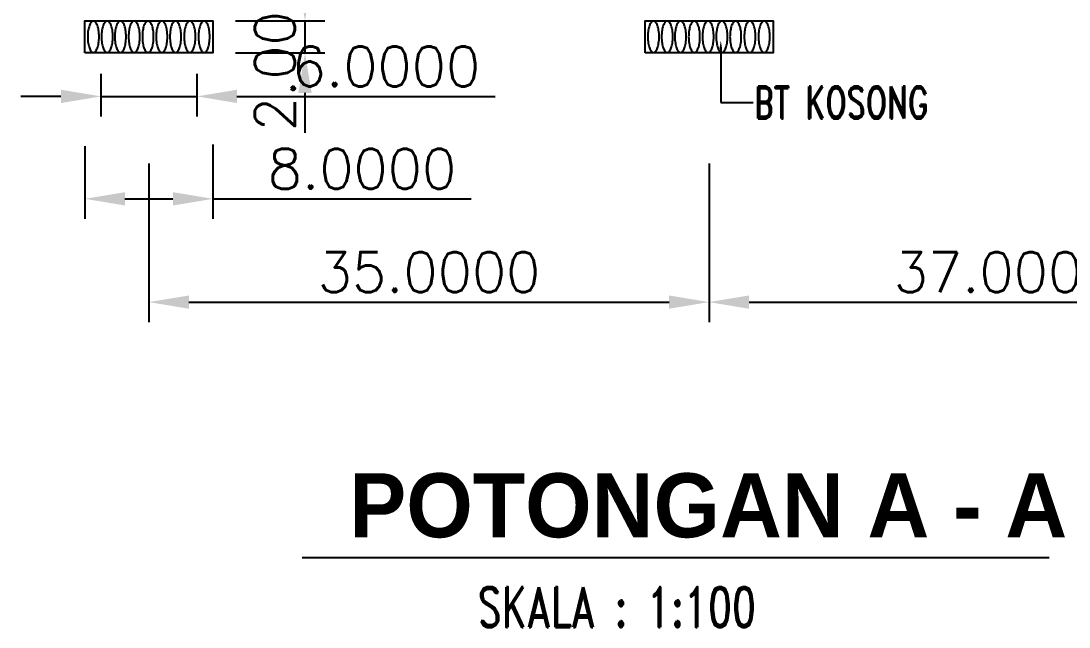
# Model space of a CAD drawing. Header units: metres. Extents: x -50 to 791, y -10 to 584.
# Drawn here: x 115.6 to 181.1, y 322.9 to 360.8 of the extents above; entities that cross this region are included whole.
import ezdxf
from ezdxf.enums import TextEntityAlignment as Align

# ---------------------------------------------------------------- set-up
doc = ezdxf.new("R2010")
doc.units = ezdxf.units.M
doc.layers.get('0').update_dxf_attribs({"linetype": 'CONTINUOUS'})
doc.layers.get('DEFPOINTS').update_dxf_attribs({"linetype": 'CONTINUOUS'})
doc.layers.add('DIM', color=7, linetype='CONTINUOUS')
doc.layers.add('TEXT', color=5, linetype='CONTINUOUS')
doc.styles.add('BOLD', font='BOLD.SHX', dxfattribs={"height": 50})
doc.styles.add('ROMAND', font='ROMAND.shx', dxfattribs={"width": 0.7})
doc.styles.get("Standard").update_dxf_attribs({"font": 'Simplex.shx'})
doc.dimstyles.get("Standard").update_dxf_attribs({"dimtxt": 0.18, "dimasz": 0.18, "dimexe": 0.18, "dimexo": 0.0625, "dimgap": 0.09, "dimtad": 0, "dimtih": 1, "dimtoh": 1, "dimdec": 4, "dimzin": 0, "dimdsep": 46, "dimtxsty": 'Standard', "dimcen": 0.09, "dimadec": 0, "dimazin": 0, "dimtfac": 1, "dimtdec": 4, "dimtofl": 0, "dimtmove": 0, "dimatfit": 3, "dimfxl": 1, "dimtolj": 1, "dimtzin": 0, "dimarcsym": 0})

# ---------------------------------------------------------------- blocks, each defined once
blk = doc.blocks.new('*D36')
at = {"color": 0, "linetype": 'ByBlock'}
for p, q in [((123.557, 351.885), (123.557, 341.967)), ((158.557, 351.885), (158.557, 341.967)), ((126.057, 343.217), (156.057, 343.217))]:
    blk.add_line(p, q, dxfattribs=at)
for points in [[(126.057, 343.633), (126.057, 342.8), (123.557, 343.217)], [(156.057, 343.633), (156.057, 342.8), (158.557, 343.217)]]:
    blk.add_solid(points, dxfattribs=at)
at = {"layer": 'DEFPOINTS', "color": 0, "linetype": 'ByBlock'}
for p in [(123.557, 352.51), (158.557, 352.51), (158.557, 343.217)]:
    blk.add_point(p, dxfattribs=at)
at = {"color": 0, "linetype": 'ByBlock', "insert": (141.057, 345.092), "char_height": 2.5, "attachment_point": 5}
blk.add_mtext('\\A1;35.0000', dxfattribs=at)
blk = doc.blocks.new('*D37')
at = {"color": 0, "linetype": 'ByBlock'}
for p, q in [((158.557, 351.885), (158.557, 341.967)), ((195.557, 351.885), (195.557, 341.967)), ((161.057, 343.217), (193.057, 343.217))]:
    blk.add_line(p, q, dxfattribs=at)
for points in [[(161.057, 343.633), (161.057, 342.8), (158.557, 343.217)], [(193.057, 343.633), (193.057, 342.8), (195.557, 343.217)]]:
    blk.add_solid(points, dxfattribs=at)
at = {"layer": 'DEFPOINTS', "color": 0, "linetype": 'ByBlock'}
for p in [(158.557, 352.51), (195.557, 352.51), (195.557, 343.217)]:
    blk.add_point(p, dxfattribs=at)
at = {"color": 0, "linetype": 'ByBlock', "insert": (177.057, 345.092), "char_height": 2.5, "attachment_point": 5}
blk.add_mtext('\\A1;37.0000', dxfattribs=at)
blk = doc.blocks.new('*D88')
at = {"color": 0, "linetype": 'ByBlock'}
for p, q in [((120.557, 357.469), (120.557, 354.82)), ((126.557, 357.469), (126.557, 354.82)), ((118.057, 356.07), (115.557, 356.07)), ((120.557, 356.07), (126.557, 356.07)), ((129.057, 356.07), (145.188, 356.07))]:
    blk.add_line(p, q, dxfattribs=at)
for points in [[(118.057, 356.487), (118.057, 355.654), (120.557, 356.07)], [(129.057, 356.487), (129.057, 355.654), (126.557, 356.07)]]:
    blk.add_solid(points, dxfattribs=at)
at = {"layer": 'DEFPOINTS', "color": 0, "linetype": 'ByBlock'}
for p in [(120.557, 358.094), (126.557, 358.094), (126.557, 356.07)]:
    blk.add_point(p, dxfattribs=at)
at = {"color": 0, "linetype": 'ByBlock', "insert": (138.372, 357.945), "char_height": 2.5, "attachment_point": 5}
blk.add_mtext('\\A1;6.0000', dxfattribs=at)
blk = doc.blocks.new('*D89')
at = {"color": 0, "linetype": 'ByBlock'}
for p, q in [((133.306, 363.286), (133.306, 365.786)), ((128.973, 360.786), (134.556, 360.786)), ((133.306, 360.786), (133.306, 358.786)), ((128.973, 358.786), (134.556, 358.786)), ((133.306, 356.286), (133.306, 353.786))]:
    blk.add_line(p, q, dxfattribs=at)
for points in [[(132.889, 363.286), (133.722, 363.286), (133.306, 360.786)], [(132.889, 356.286), (133.722, 356.286), (133.306, 358.786)]]:
    blk.add_solid(points, dxfattribs=at)
at = {"layer": 'DEFPOINTS', "color": 0, "linetype": 'ByBlock'}
for p in [(128.348, 360.786), (128.348, 358.786), (133.306, 358.786)]:
    blk.add_point(p, dxfattribs=at)
at = {"color": 0, "linetype": 'ByBlock', "insert": (131.431, 359.786), "char_height": 2.5, "attachment_point": 5, "rotation": 90}
blk.add_mtext('\\A1;2.0000', dxfattribs=at)
blk = doc.blocks.new('*D90')
at = {"color": 0, "linetype": 'ByBlock'}
for p, q in [((127.557, 353.074), (127.557, 348.42)), ((119.557, 352.965), (119.557, 348.42)), ((122.057, 349.67), (125.057, 349.67)), ((127.557, 349.67), (143.688, 349.67))]:
    blk.add_line(p, q, dxfattribs=at)
for points in [[(122.057, 350.087), (122.057, 349.254), (119.557, 349.67)], [(125.057, 350.087), (125.057, 349.254), (127.557, 349.67)]]:
    blk.add_solid(points, dxfattribs=at)
at = {"layer": 'DEFPOINTS', "color": 0, "linetype": 'ByBlock'}
for p in [(127.557, 353.699), (119.557, 353.59), (127.557, 349.67)]:
    blk.add_point(p, dxfattribs=at)
at = {"color": 0, "linetype": 'ByBlock', "insert": (136.872, 351.545), "char_height": 2.5, "attachment_point": 5}
blk.add_mtext('\\A1;8.0000', dxfattribs=at)

msp = doc.modelspace()

# ---------------------------------------------------------------- linework, layer by layer
for points in [[(119.55676, 358.78639), (119.55676, 360.78639), (127.55676, 360.78639), (127.55676, 358.78639)], [(154.55676, 358.78639), (154.55676, 360.78639), (162.55676, 360.78639), (162.55676, 358.78639)]]:
    msp.add_lwpolyline(points, close=True)
for points in [[(119.72906, 359.79489, 0.03701479), (119.75884, 359.39317, 0.04941228), (119.83262, 359.10023, 0.0927372), (119.97172, 358.86306, 0.21717732), (120.08264, 358.8125, 0.21717732), (120.19355, 358.86306, 0.0927372), (120.33265, 359.10023, 0.04941228), (120.40643, 359.39317, 0.03701479), (120.43621, 359.79489, 0.03701479), (120.40643, 360.19662, 0.04941228), (120.33265, 360.48955, 0.0927372), (120.19355, 360.72672, 0.21717732), (120.08264, 360.77728, 0.21717732), (119.97172, 360.72672, 0.0927372), (119.83262, 360.48955, 0.04941228), (119.75884, 360.19662, 0.03701479)], [(120.58994, 359.79489, 0.03701479), (120.61972, 359.39317, 0.04941228), (120.69351, 359.10023, 0.0927372), (120.83261, 358.86306, 0.21717732), (120.94352, 358.8125, 0.21717732), (121.05444, 358.86306, 0.0927372), (121.19354, 359.10023, 0.04941228), (121.26732, 359.39317, 0.03701479), (121.2971, 359.79489, 0.03701479), (121.26732, 360.19662, 0.04941228), (121.19354, 360.48955, 0.0927372), (121.05444, 360.72672, 0.21717732), (120.94352, 360.77728, 0.21717732), (120.83261, 360.72672, 0.0927372), (120.69351, 360.48955, 0.04941228), (120.61972, 360.19662, 0.03701479)], [(121.42009, 359.79489, 0.03701479), (121.44987, 359.39317, 0.04941228), (121.52365, 359.10023, 0.0927372), (121.66275, 358.86306, 0.21717732), (121.77366, 358.8125, 0.21717732), (121.88458, 358.86306, 0.0927372), (122.02368, 359.10023, 0.04941228), (122.09746, 359.39317, 0.03701479), (122.12724, 359.79489, 0.03701479), (122.09746, 360.19662, 0.04941228), (122.02368, 360.48955, 0.0927372), (121.88458, 360.72672, 0.21717732), (121.77366, 360.77728, 0.21717732), (121.66275, 360.72672, 0.0927372), (121.52365, 360.48955, 0.04941228), (121.44987, 360.19662, 0.03701479)], [(122.28097, 359.79489, 0.03701479), (122.31075, 359.39317, 0.04941228), (122.38453, 359.10023, 0.0927372), (122.52363, 358.86306, 0.21717732), (122.63455, 358.8125, 0.21717732), (122.74547, 358.86306, 0.0927372), (122.88457, 359.10023, 0.04941228), (122.95835, 359.39317, 0.03701479), (122.98813, 359.79489, 0.03701479), (122.95835, 360.19662, 0.04941228), (122.88457, 360.48955, 0.0927372), (122.74547, 360.72672, 0.21717732), (122.63455, 360.77728, 0.21717732), (122.52363, 360.72672, 0.0927372), (122.38453, 360.48955, 0.04941228), (122.31075, 360.19662, 0.03701479)], [(123.14186, 359.79489, 0.03701479), (123.17164, 359.39317, 0.04941228), (123.24542, 359.10023, 0.0927372), (123.38452, 358.86306, 0.21717732), (123.49544, 358.8125, 0.21717732), (123.60635, 358.86306, 0.0927372), (123.74545, 359.10023, 0.04941228), (123.81923, 359.39317, 0.03701479), (123.84901, 359.79489, 0.03701479), (123.81923, 360.19662, 0.04941228), (123.74545, 360.48955, 0.0927372), (123.60635, 360.72672, 0.21717732), (123.49544, 360.77728, 0.21717732), (123.38452, 360.72672, 0.0927372), (123.24542, 360.48955, 0.04941228), (123.17164, 360.19662, 0.03701479)], [(124.00274, 359.79489, 0.03701479), (124.03252, 359.39317, 0.04941228), (124.1063, 359.10023, 0.0927372), (124.2454, 358.86306, 0.21717732), (124.35632, 358.8125, 0.21717732), (124.46724, 358.86306, 0.0927372), (124.60634, 359.10023, 0.04941228), (124.68012, 359.39317, 0.03701479), (124.7099, 359.79489, 0.03701479), (124.68012, 360.19662, 0.04941228), (124.60634, 360.48955, 0.0927372), (124.46724, 360.72672, 0.21717732), (124.35632, 360.77728, 0.21717732), (124.2454, 360.72672, 0.0927372), (124.1063, 360.48955, 0.04941228), (124.03252, 360.19662, 0.03701479)], [(124.86363, 359.79489, 0.03701479), (124.89341, 359.39317, 0.04941228), (124.96719, 359.10023, 0.0927372), (125.10629, 358.86306, 0.21717732), (125.21721, 358.8125, 0.21717732), (125.32813, 358.86306, 0.0927372), (125.46723, 359.10023, 0.04941228), (125.54101, 359.39317, 0.03701479), (125.57079, 359.79489, 0.03701479), (125.54101, 360.19662, 0.04941228), (125.46723, 360.48955, 0.0927372), (125.32813, 360.72672, 0.21717732), (125.21721, 360.77728, 0.21717732), (125.10629, 360.72672, 0.0927372), (124.96719, 360.48955, 0.04941228), (124.89341, 360.19662, 0.03701479)], [(125.75526, 359.79489, 0.03701479), (125.78504, 359.39317, 0.04941228), (125.85882, 359.10023, 0.0927372), (125.99792, 358.86306, 0.21717732), (126.10884, 358.8125, 0.21717732), (126.21976, 358.86306, 0.0927372), (126.35886, 359.10023, 0.04941228), (126.43264, 359.39317, 0.03701479), (126.46242, 359.79489, 0.03701479), (126.43264, 360.19662, 0.04941228), (126.35886, 360.48955, 0.0927372), (126.21976, 360.72672, 0.21717732), (126.10884, 360.77728, 0.21717732), (125.99792, 360.72672, 0.0927372), (125.85882, 360.48955, 0.04941228), (125.78504, 360.19662, 0.03701479)], [(126.64689, 359.79489, 0.03701479), (126.67667, 359.39317, 0.04941228), (126.75045, 359.10023, 0.0927372), (126.88955, 358.86306, 0.21717732), (127.00047, 358.8125, 0.21717732), (127.11139, 358.86306, 0.0927372), (127.25049, 359.10023, 0.04941228), (127.32427, 359.39317, 0.03701479), (127.35405, 359.79489, 0.03701479), (127.32427, 360.19662, 0.04941228), (127.25049, 360.48955, 0.0927372), (127.11139, 360.72672, 0.21717732), (127.00047, 360.77728, 0.21717732), (126.88955, 360.72672, 0.0927372), (126.75045, 360.48955, 0.04941228), (126.67667, 360.19662, 0.03701479)], [(154.72906, 359.79489, 0.03701479), (154.75884, 359.39317, 0.04941228), (154.83262, 359.10023, 0.0927372), (154.97172, 358.86306, 0.21717732), (155.08264, 358.8125, 0.21717732), (155.19355, 358.86306, 0.0927372), (155.33265, 359.10023, 0.04941228), (155.40643, 359.39317, 0.03701479), (155.43621, 359.79489, 0.03701479), (155.40643, 360.19662, 0.04941228), (155.33265, 360.48955, 0.0927372), (155.19355, 360.72672, 0.21717732), (155.08264, 360.77728, 0.21717732), (154.97172, 360.72672, 0.0927372), (154.83262, 360.48955, 0.04941228), (154.75884, 360.19662, 0.03701479)], [(155.58994, 359.79489, 0.03701479), (155.61972, 359.39317, 0.04941228), (155.69351, 359.10023, 0.0927372), (155.83261, 358.86306, 0.21717732), (155.94352, 358.8125, 0.21717732), (156.05444, 358.86306, 0.0927372), (156.19354, 359.10023, 0.04941228), (156.26732, 359.39317, 0.03701479), (156.2971, 359.79489, 0.03701479), (156.26732, 360.19662, 0.04941228), (156.19354, 360.48955, 0.0927372), (156.05444, 360.72672, 0.21717732), (155.94352, 360.77728, 0.21717732), (155.83261, 360.72672, 0.0927372), (155.69351, 360.48955, 0.04941228), (155.61972, 360.19662, 0.03701479)], [(156.42009, 359.79489, 0.03701479), (156.44987, 359.39317, 0.04941228), (156.52365, 359.10023, 0.0927372), (156.66275, 358.86306, 0.21717732), (156.77366, 358.8125, 0.21717732), (156.88458, 358.86306, 0.0927372), (157.02368, 359.10023, 0.04941228), (157.09746, 359.39317, 0.03701479), (157.12724, 359.79489, 0.03701479), (157.09746, 360.19662, 0.04941228), (157.02368, 360.48955, 0.0927372), (156.88458, 360.72672, 0.21717732), (156.77366, 360.77728, 0.21717732), (156.66275, 360.72672, 0.0927372), (156.52365, 360.48955, 0.04941228), (156.44987, 360.19662, 0.03701479)], [(157.28097, 359.79489, 0.03701479), (157.31075, 359.39317, 0.04941228), (157.38453, 359.10023, 0.0927372), (157.52363, 358.86306, 0.21717732), (157.63455, 358.8125, 0.21717732), (157.74547, 358.86306, 0.0927372), (157.88457, 359.10023, 0.04941228), (157.95835, 359.39317, 0.03701479), (157.98813, 359.79489, 0.03701479), (157.95835, 360.19662, 0.04941228), (157.88457, 360.48955, 0.0927372), (157.74547, 360.72672, 0.21717732), (157.63455, 360.77728, 0.21717732), (157.52363, 360.72672, 0.0927372), (157.38453, 360.48955, 0.04941228), (157.31075, 360.19662, 0.03701479)], [(158.14186, 359.79489, 0.03701479), (158.17164, 359.39317, 0.04941228), (158.24542, 359.10023, 0.0927372), (158.38452, 358.86306, 0.21717732), (158.49544, 358.8125, 0.21717732), (158.60635, 358.86306, 0.0927372), (158.74545, 359.10023, 0.04941228), (158.81923, 359.39317, 0.03701479), (158.84901, 359.79489, 0.03701479), (158.81923, 360.19662, 0.04941228), (158.74545, 360.48955, 0.0927372), (158.60635, 360.72672, 0.21717732), (158.49544, 360.77728, 0.21717732), (158.38452, 360.72672, 0.0927372), (158.24542, 360.48955, 0.04941228), (158.17164, 360.19662, 0.03701479)], [(159.00274, 359.79489, 0.03701479), (159.03252, 359.39317, 0.04941228), (159.1063, 359.10023, 0.0927372), (159.2454, 358.86306, 0.21717732), (159.35632, 358.8125, 0.21717732), (159.46724, 358.86306, 0.0927372), (159.60634, 359.10023, 0.04941228), (159.68012, 359.39317, 0.03701479), (159.7099, 359.79489, 0.03701479), (159.68012, 360.19662, 0.04941228), (159.60634, 360.48955, 0.0927372), (159.46724, 360.72672, 0.21717732), (159.35632, 360.77728, 0.21717732), (159.2454, 360.72672, 0.0927372), (159.1063, 360.48955, 0.04941228), (159.03252, 360.19662, 0.03701479)], [(159.86363, 359.79489, 0.03701479), (159.89341, 359.39317, 0.04941228), (159.96719, 359.10023, 0.0927372), (160.10629, 358.86306, 0.21717732), (160.21721, 358.8125, 0.21717732), (160.32813, 358.86306, 0.0927372), (160.46723, 359.10023, 0.04941228), (160.54101, 359.39317, 0.03701479), (160.57079, 359.79489, 0.03701479), (160.54101, 360.19662, 0.04941228), (160.46723, 360.48955, 0.0927372), (160.32813, 360.72672, 0.21717732), (160.21721, 360.77728, 0.21717732), (160.10629, 360.72672, 0.0927372), (159.96719, 360.48955, 0.04941228), (159.89341, 360.19662, 0.03701479)], [(160.75526, 359.79489, 0.03701479), (160.78504, 359.39317, 0.04941228), (160.85882, 359.10023, 0.0927372), (160.99792, 358.86306, 0.21717732), (161.10884, 358.8125, 0.21717732), (161.21976, 358.86306, 0.0927372), (161.35886, 359.10023, 0.04941228), (161.43264, 359.39317, 0.03701479), (161.46242, 359.79489, 0.03701479), (161.43264, 360.19662, 0.04941228), (161.35886, 360.48955, 0.0927372), (161.21976, 360.72672, 0.21717732), (161.10884, 360.77728, 0.21717732), (160.99792, 360.72672, 0.0927372), (160.85882, 360.48955, 0.04941228), (160.78504, 360.19662, 0.03701479)], [(161.64689, 359.79489, 0.03701479), (161.67667, 359.39317, 0.04941228), (161.75045, 359.10023, 0.0927372), (161.88955, 358.86306, 0.21717732), (162.00047, 358.8125, 0.21717732), (162.11139, 358.86306, 0.0927372), (162.25049, 359.10023, 0.04941228), (162.32427, 359.39317, 0.03701479), (162.35405, 359.79489, 0.03701479), (162.32427, 360.19662, 0.04941228), (162.25049, 360.48955, 0.0927372), (162.11139, 360.72672, 0.21717732), (162.00047, 360.77728, 0.21717732), (161.88955, 360.72672, 0.0927372), (161.75045, 360.48955, 0.04941228), (161.67667, 360.19662, 0.03701479)]]:
    msp.add_lwpolyline(points, format="xyb", close=True)
at = {"layer": 'DIM', "color": 40}
for p, q in [((159.28793, 359.05623), (159.28793, 355.68789)), ((159.28793, 355.68789), (161.30249, 355.68789))]:
    msp.add_line(p, q, dxfattribs=at)
msp.add_solid([(159.20459, 359.05623), (159.37126, 359.05623), (159.28793, 359.55623)], dxfattribs=at)
at = {"layer": 'TEXT'}
msp.add_line((133.13889, 327.25386), (179.80372, 327.25386), dxfattribs=at)

# ---------------------------------------------------------------- texts
at = {"layer": 'DIM', "color": 5, "style": 'ROMAND', "width": 0.7}
msp.add_text('BT KOSONG', height=2, dxfattribs=at).set_placement((161.39249, 355.68789), align=Align.MIDDLE_LEFT)
at = {"layer": 'TEXT', "style": 'BOLD'}
msp.add_text('POTONGAN A - A', height=4, dxfattribs=at).set_placement((136.06613, 328.52068))
at = {"layer": 'TEXT', "style": 'ROMAND', "width": 0.7}
msp.add_text('SKALA : 1:100', height=2.5, dxfattribs=at).set_placement((144.09367, 322.91672))

# ---------------------------------------------------------------- dimensions: what is measured, and where the dimension line sits
at = {"layer": 'DIM'}
dim = msp.add_linear_dim(base=(133.30568, 358.78639), p1=(128.34829, 360.78639), p2=(128.34829, 358.78639), angle=90, dimstyle='Standard', override={"dimtxt": 2.5, "dimasz": 2.5, "dimexe": 1.25, "dimexo": 0.625, "dimgap": 0.625, "dimtad": 1, "dimtih": 0, "dimtoh": 0, "dimlunit": 6, "dimcen": 2.5, "dimtofl": 1}, dxfattribs=at)
dim.commit()
dim.dimension.update_dxf_attribs({"geometry": '*D89', "text_midpoint": (133.30568, 359.78639), "dimtype": 160})
for base, p1, p2, picture, middle in [((126.55676, 356.07044), (120.55676, 358.09397), (126.55676, 358.09397), '*D88', (138.37224, 357.94544)), ((127.55676, 349.67047), (119.55676, 353.59039), (127.55676, 353.69928), '*D90', (136.87224, 351.54547)), ((158.55676, 343.21666), (123.55676, 352.51012), (158.55676, 352.51012), '*D36', (141.05676, 345.09166)), ((195.55676, 343.21666), (158.55676, 352.51012), (195.55676, 352.51012), '*D37', (177.05676, 345.09166))]:
    dim = msp.add_linear_dim(base=base, p1=p1, p2=p2, dimstyle='Standard', override={"dimtxt": 2.5, "dimasz": 2.5, "dimexe": 1.25, "dimexo": 0.625, "dimgap": 0.625, "dimtad": 1, "dimtih": 0, "dimtoh": 0, "dimlunit": 6, "dimcen": 2.5, "dimtofl": 1}, dxfattribs=at)
    dim.commit()
    dim.dimension.update_dxf_attribs({"geometry": picture, "text_midpoint": middle})

doc.saveas('drawing.dxf')
